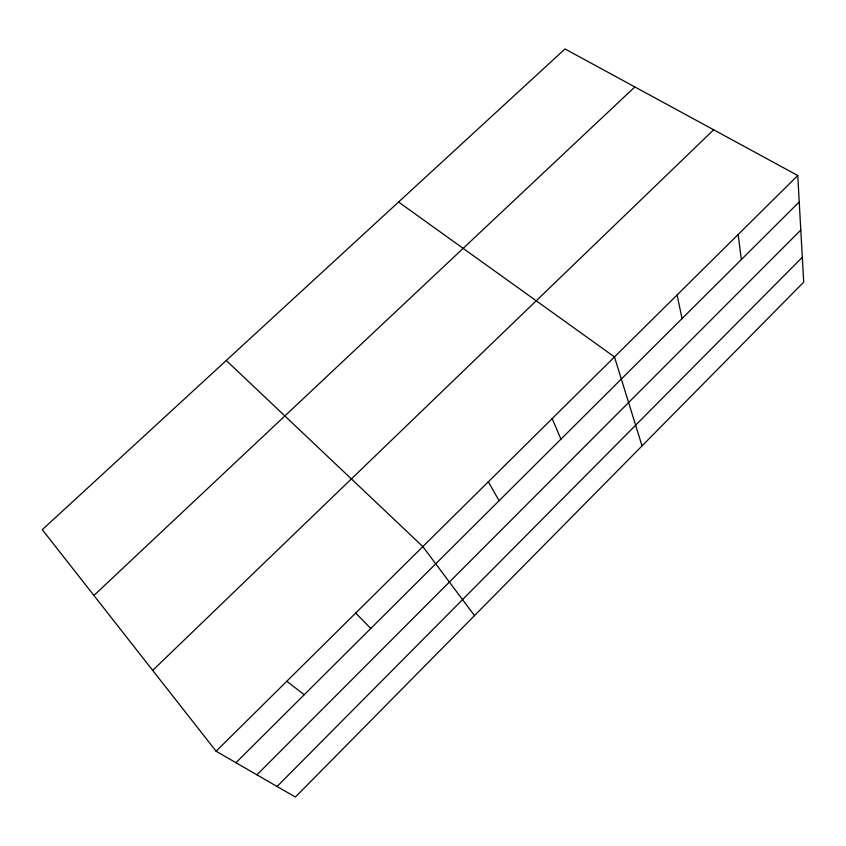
<?xml version="1.0" encoding="UTF-8"?>
<svg xmlns="http://www.w3.org/2000/svg" width="846" height="846" viewBox="0 0 846 846"><rect width="100%" height="100%" fill="white"/><g stroke="black" fill="none" stroke-linecap="round" stroke-linejoin="round"><path stroke-width="1.27" d="M277.076 786.473L802.315 257.269M256.92 774.82L800.792 230.059M235.949 762.701L799.227 201.94M216.1 751.227L797.757 175.513L565.001 48.952L42.3 529.67L216.1 751.227L295.37 797.048L803.7 282.141L797.757 175.513M152.692 670.402L713.664 129.787M93.906 595.468L634.86 86.937M398.551 202.025L614.471 356.927L642.04 445.895M286.805 681.242L304.222 694.735M226.263 360.481L422.852 546.59L474.5 615.602M355.701 613.054L370.791 628.462M488.322 481.786L499.098 500.726M552.174 418.58L560.94 439.159M677.075 294.947L682.056 318.593M738.156 234.501L741.339 259.574"/></g></svg>
